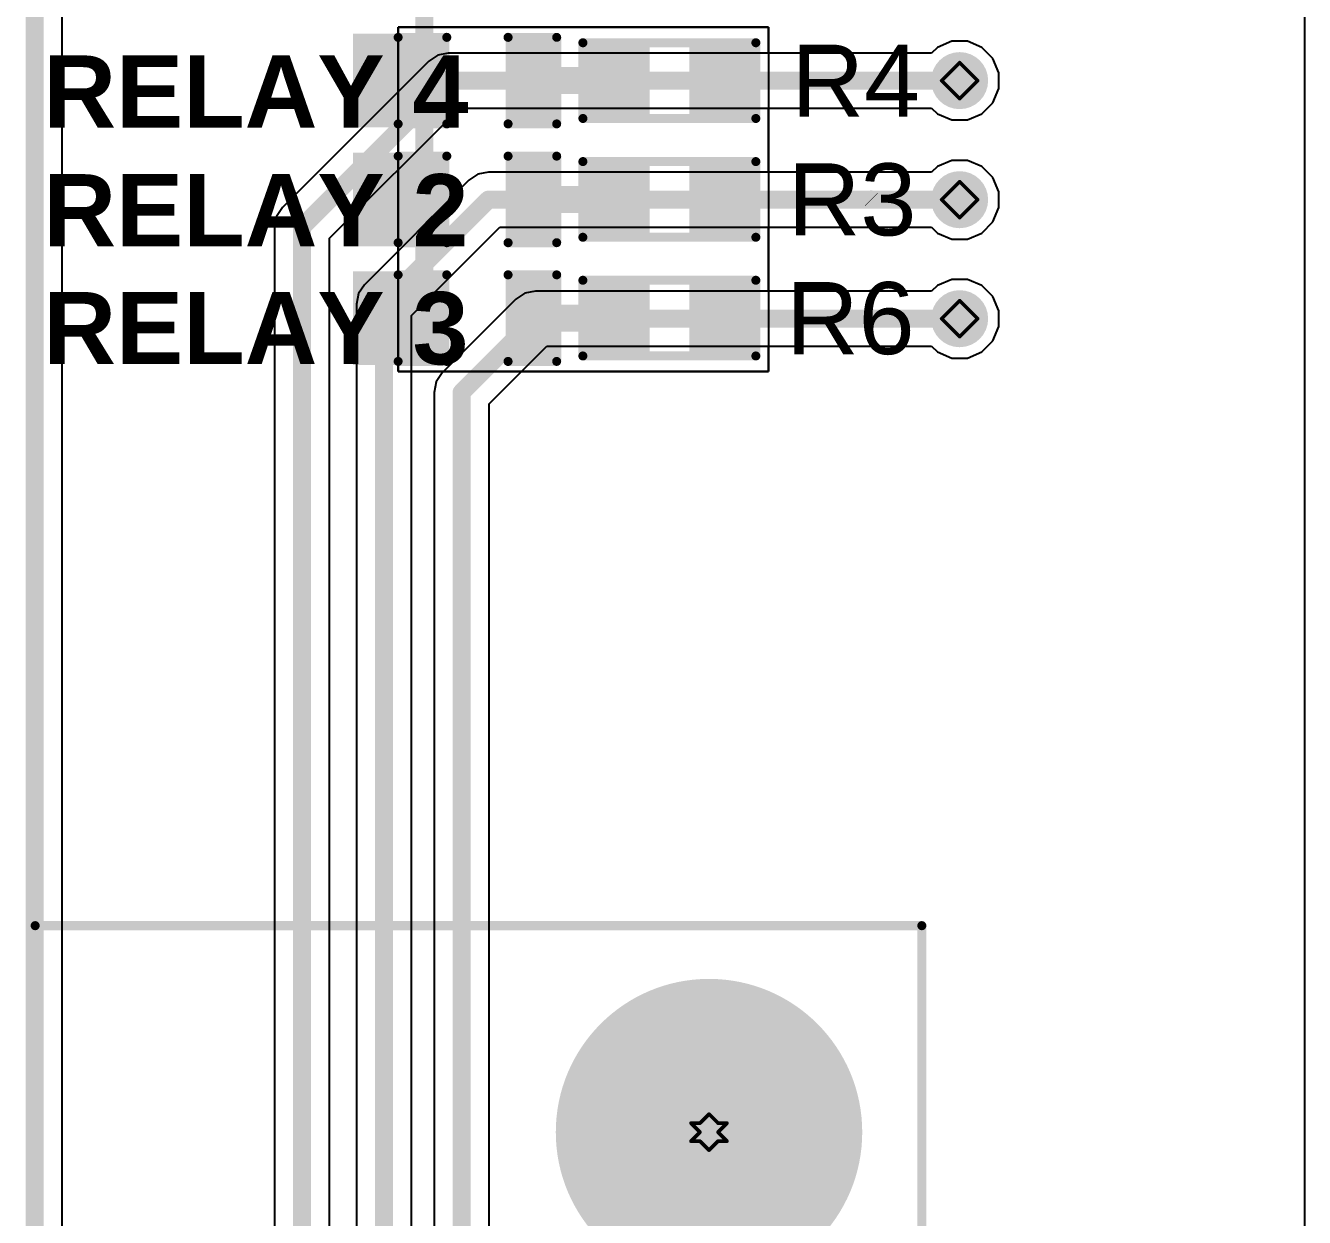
# Model space of a CAD drawing. Header units: inches. Extents: x -4 to 338, y -3 to 155.
# Drawn here: x -3.71 to 14.32, y 59.14 to 75.93 of the extents above; entities that cross this region are included whole.
import ezdxf

# ---------------------------------------------------------------- set-up
doc = ezdxf.new("R2010")
doc.units = ezdxf.units.IN
for name, color, linetype in [('Board Outline', 216, 'Continuous'), ('Bottom Layer', 5, 'Continuous'), ('Bottom Solder', 6, 'Continuous'), ('Drill Drawing', 1, 'Continuous'), ('Multi-Layer', 9, 'Continuous'), ('Pad Holes', 156, 'Continuous'), ('Top Layer', 1, 'Continuous'), ('Top Overlay', 2, 'Continuous'), ('Top Paste', 8, 'Continuous'), ('Top Solder', 216, 'Continuous'), ('Via Holes', 16, 'Continuous')]:
    doc.layers.add(name, color=color, linetype=linetype)
doc.styles.add('Arial', font='', dxfattribs={"height": 0.2})
doc.styles.add('Arial_Bold', font='', dxfattribs={"height": 0.2})
doc.styles.get('Arial').set_extended_font_data('Arial')
doc.styles.get('Arial_Bold').set_extended_font_data('Arial', bold=True)

# ---------------------------------------------------------------- blocks, each defined once
blk = doc.blocks.new('R___0603_10')
at = {"layer": 'Top Layer'}
for points in [[(-0.381, 0.4445), (-0.381, -0.4445), (-1.143, -0.4445), (-1.143, 0.4445)], [(1.143, 0.4445), (1.143, -0.4445), (0.381, -0.4445), (0.381, 0.4445)]]:
    blk.add_hatch(color=1, dxfattribs=at).paths.add_polyline_path(points)
at = {"layer": 'Top Paste'}
for points in [[(-0.381, 0.4445), (-0.381, -0.4445), (-1.143, -0.4445), (-1.143, 0.4445)], [(1.143, 0.4445), (1.143, -0.4445), (0.381, -0.4445), (0.381, 0.4445)]]:
    blk.add_hatch(color=8, dxfattribs=at).paths.add_polyline_path(points)
at = {"layer": 'Top Solder'}
for points in [[(-0.2794, 0.5461), (-0.2794, -0.5461), (-1.2446, -0.5461), (-1.2446, 0.5461)], [(1.2446, 0.5461), (1.2446, -0.5461), (0.2794, -0.5461), (0.2794, 0.5461)]]:
    blk.add_hatch(color=216, dxfattribs=at).paths.add_polyline_path(points)
at = {"layer": 'Top Overlay'}
for points in [[(-1.2192, -0.5334, 0.127, 0.127, 0), (-1.2192, 0.5334, 0.127, 0.127, 0)], [(-1.2192, 0.5334, 0.127, 0.127, 0), (1.2192, 0.5334, 0.127, 0.127, 0)], [(1.2192, -0.5334, 0.127, 0.127, 0), (1.2192, 0.5334, 0.127, 0.127, 0)], [(-1.2192, -0.5334, 0.127, 0.127, 0), (1.2192, -0.5334, 0.127, 0.127, 0)]]:
    blk.add_lwpolyline(points, format="xyseb", dxfattribs=at)
for points in [[(-1.25095, 0.5334, 0.0635, 0.0635, 1), (-1.18745, 0.5334, 0.0635, 0.0635, 1)], [(-1.25095, 0.5334, 0.0635, 0.0635, 1), (-1.18745, 0.5334, 0.0635, 0.0635, 1)], [(1.18745, 0.5334, 0.0635, 0.0635, 1), (1.25095, 0.5334, 0.0635, 0.0635, 1)], [(1.18745, 0.5334, 0.0635, 0.0635, 1), (1.25095, 0.5334, 0.0635, 0.0635, 1)], [(-1.25095, -0.5334, 0.0635, 0.0635, 1), (-1.18745, -0.5334, 0.0635, 0.0635, 1)], [(-1.25095, -0.5334, 0.0635, 0.0635, 1), (-1.18745, -0.5334, 0.0635, 0.0635, 1)], [(1.18745, -0.5334, 0.0635, 0.0635, 1), (1.25095, -0.5334, 0.0635, 0.0635, 1)], [(1.18745, -0.5334, 0.0635, 0.0635, 1), (1.25095, -0.5334, 0.0635, 0.0635, 1)]]:
    blk.add_lwpolyline(points, format="xyseb", close=True, dxfattribs=at)
blk = doc.blocks.new('R___0603_12')
at = {"layer": 'Top Layer'}
for points in [[(-0.381, 0.4445), (-0.381, -0.4445), (-1.143, -0.4445), (-1.143, 0.4445)], [(1.143, 0.4445), (1.143, -0.4445), (0.381, -0.4445), (0.381, 0.4445)]]:
    blk.add_hatch(color=1, dxfattribs=at).paths.add_polyline_path(points)
at = {"layer": 'Top Paste'}
for points in [[(-0.381, 0.4445), (-0.381, -0.4445), (-1.143, -0.4445), (-1.143, 0.4445)], [(1.143, 0.4445), (1.143, -0.4445), (0.381, -0.4445), (0.381, 0.4445)]]:
    blk.add_hatch(color=8, dxfattribs=at).paths.add_polyline_path(points)
at = {"layer": 'Top Solder'}
for points in [[(-0.2794, 0.5461), (-0.2794, -0.5461), (-1.2446, -0.5461), (-1.2446, 0.5461)], [(1.2446, 0.5461), (1.2446, -0.5461), (0.2794, -0.5461), (0.2794, 0.5461)]]:
    blk.add_hatch(color=216, dxfattribs=at).paths.add_polyline_path(points)
at = {"layer": 'Top Overlay'}
for points in [[(-1.2192, -0.5334, 0.127, 0.127, 0), (-1.2192, 0.5334, 0.127, 0.127, 0)], [(-1.2192, 0.5334, 0.127, 0.127, 0), (1.2192, 0.5334, 0.127, 0.127, 0)], [(1.2192, -0.5334, 0.127, 0.127, 0), (1.2192, 0.5334, 0.127, 0.127, 0)], [(-1.2192, -0.5334, 0.127, 0.127, 0), (1.2192, -0.5334, 0.127, 0.127, 0)]]:
    blk.add_lwpolyline(points, format="xyseb", dxfattribs=at)
for points in [[(-1.25095, 0.5334, 0.0635, 0.0635, 1), (-1.18745, 0.5334, 0.0635, 0.0635, 1)], [(-1.25095, 0.5334, 0.0635, 0.0635, 1), (-1.18745, 0.5334, 0.0635, 0.0635, 1)], [(1.18745, 0.5334, 0.0635, 0.0635, 1), (1.25095, 0.5334, 0.0635, 0.0635, 1)], [(1.18745, 0.5334, 0.0635, 0.0635, 1), (1.25095, 0.5334, 0.0635, 0.0635, 1)], [(-1.25095, -0.5334, 0.0635, 0.0635, 1), (-1.18745, -0.5334, 0.0635, 0.0635, 1)], [(-1.25095, -0.5334, 0.0635, 0.0635, 1), (-1.18745, -0.5334, 0.0635, 0.0635, 1)], [(1.18745, -0.5334, 0.0635, 0.0635, 1), (1.25095, -0.5334, 0.0635, 0.0635, 1)], [(1.18745, -0.5334, 0.0635, 0.0635, 1), (1.25095, -0.5334, 0.0635, 0.0635, 1)]]:
    blk.add_lwpolyline(points, format="xyseb", close=True, dxfattribs=at)
blk = doc.blocks.new('R___0603_13')
at = {"layer": 'Top Layer'}
for points in [[(-0.381, 0.4445), (-0.381, -0.4445), (-1.143, -0.4445), (-1.143, 0.4445)], [(1.143, 0.4445), (1.143, -0.4445), (0.381, -0.4445), (0.381, 0.4445)]]:
    blk.add_hatch(color=1, dxfattribs=at).paths.add_polyline_path(points)
at = {"layer": 'Top Paste'}
for points in [[(-0.381, 0.4445), (-0.381, -0.4445), (-1.143, -0.4445), (-1.143, 0.4445)], [(1.143, 0.4445), (1.143, -0.4445), (0.381, -0.4445), (0.381, 0.4445)]]:
    blk.add_hatch(color=8, dxfattribs=at).paths.add_polyline_path(points)
at = {"layer": 'Top Solder'}
for points in [[(-0.2794, 0.5461), (-0.2794, -0.5461), (-1.2446, -0.5461), (-1.2446, 0.5461)], [(1.2446, 0.5461), (1.2446, -0.5461), (0.2794, -0.5461), (0.2794, 0.5461)]]:
    blk.add_hatch(color=216, dxfattribs=at).paths.add_polyline_path(points)
at = {"layer": 'Top Overlay'}
for points in [[(-1.2192, -0.5334, 0.127, 0.127, 0), (-1.2192, 0.5334, 0.127, 0.127, 0)], [(-1.2192, 0.5334, 0.127, 0.127, 0), (1.2192, 0.5334, 0.127, 0.127, 0)], [(1.2192, -0.5334, 0.127, 0.127, 0), (1.2192, 0.5334, 0.127, 0.127, 0)], [(-1.2192, -0.5334, 0.127, 0.127, 0), (1.2192, -0.5334, 0.127, 0.127, 0)]]:
    blk.add_lwpolyline(points, format="xyseb", dxfattribs=at)
for points in [[(-1.25095, 0.5334, 0.0635, 0.0635, 1), (-1.18745, 0.5334, 0.0635, 0.0635, 1)], [(-1.25095, 0.5334, 0.0635, 0.0635, 1), (-1.18745, 0.5334, 0.0635, 0.0635, 1)], [(1.18745, 0.5334, 0.0635, 0.0635, 1), (1.25095, 0.5334, 0.0635, 0.0635, 1)], [(1.18745, 0.5334, 0.0635, 0.0635, 1), (1.25095, 0.5334, 0.0635, 0.0635, 1)], [(-1.25095, -0.5334, 0.0635, 0.0635, 1), (-1.18745, -0.5334, 0.0635, 0.0635, 1)], [(-1.25095, -0.5334, 0.0635, 0.0635, 1), (-1.18745, -0.5334, 0.0635, 0.0635, 1)], [(1.18745, -0.5334, 0.0635, 0.0635, 1), (1.25095, -0.5334, 0.0635, 0.0635, 1)], [(1.18745, -0.5334, 0.0635, 0.0635, 1), (1.25095, -0.5334, 0.0635, 0.0635, 1)]]:
    blk.add_lwpolyline(points, format="xyseb", close=True, dxfattribs=at)
blk = doc.blocks.new('LED_0603_18')
at = {"layer": 'Top Layer'}
for points in [[(-1, 0.5), (-0.5, 0.5), (-0.5, -0.5), (-1, -0.5)], [(0.5, 0.5), (1, 0.5), (1, -0.5), (0.5, -0.5)]]:
    blk.add_hatch(color=1, dxfattribs=at).paths.add_polyline_path(points)
at = {"layer": 'Top Overlay'}
blk.add_hatch(color=2, dxfattribs=at).paths.add_polyline_path([(1.118, -0.66), (1.753, -0.66), (1.753, 0.66), (1.118, 0.66)])
at = {"layer": 'Top Paste'}
for points in [[(-1, 0.5), (-0.5, 0.5), (-0.5, -0.5), (-1, -0.5)], [(0.5, 0.5), (1, 0.5), (1, -0.5), (0.5, -0.5)]]:
    blk.add_hatch(color=8, dxfattribs=at).paths.add_polyline_path(points)
at = {"layer": 'Top Solder'}
for points in [[(-1.102, 0.602), (-0.398, 0.602), (-0.398, -0.602), (-1.102, -0.602)], [(0.398, 0.602), (1.102, 0.602), (1.102, -0.602), (0.398, -0.602)]]:
    blk.add_hatch(color=216, dxfattribs=at).paths.add_polyline_path(points)
at = {"layer": 'Top Overlay'}
for points in [[(-1.118, 0.61, 0.127, 0.127, 0), (-1.118, -0.61, 0.127, 0.127, 0)], [(-0.432, 0.61, 0.127, 0.127, 0), (-1.118, 0.61, 0.127, 0.127, 0)], [(1.118, 0.61, 0.127, 0.127, 0), (0.432, 0.61, 0.127, 0.127, 0)], [(1.118, 0.61, 0.127, 0.127, 0), (1.118, -0.61, 0.127, 0.127, 0)], [(-0.432, -0.61, 0.127, 0.127, 0), (-1.118, -0.61, 0.127, 0.127, 0)], [(1.118, -0.61, 0.127, 0.127, 0), (0.432, -0.61, 0.127, 0.127, 0)]]:
    blk.add_lwpolyline(points, format="xyseb", dxfattribs=at)
for points in [[(-1.149, 0.61, 0.0635, 0.0635, 1), (-1.086, 0.61, 0.0635, 0.0635, 1)], [(-1.149, 0.61, 0.0635, 0.0635, 1), (-1.086, 0.61, 0.0635, 0.0635, 1)], [(-0.464, 0.61, 0.0635, 0.0635, 1), (-0.4, 0.61, 0.0635, 0.0635, 1)], [(0.4, 0.61, 0.0635, 0.0635, 1), (0.464, 0.61, 0.0635, 0.0635, 1)], [(1.086, 0.61, 0.0635, 0.0635, 1), (1.149, 0.61, 0.0635, 0.0635, 1)], [(1.086, 0.61, 0.0635, 0.0635, 1), (1.149, 0.61, 0.0635, 0.0635, 1)], [(-1.149, -0.61, 0.0635, 0.0635, 1), (-1.086, -0.61, 0.0635, 0.0635, 1)], [(-1.149, -0.61, 0.0635, 0.0635, 1), (-1.086, -0.61, 0.0635, 0.0635, 1)], [(-0.464, -0.61, 0.0635, 0.0635, 1), (-0.4, -0.61, 0.0635, 0.0635, 1)], [(0.4, -0.61, 0.0635, 0.0635, 1), (0.464, -0.61, 0.0635, 0.0635, 1)], [(1.086, -0.61, 0.0635, 0.0635, 1), (1.149, -0.61, 0.0635, 0.0635, 1)], [(1.086, -0.61, 0.0635, 0.0635, 1), (1.149, -0.61, 0.0635, 0.0635, 1)]]:
    blk.add_lwpolyline(points, format="xyseb", close=True, dxfattribs=at)
blk = doc.blocks.new('LED_0603_20')
at = {"layer": 'Top Layer'}
for points in [[(-1, 0.5), (-0.5, 0.5), (-0.5, -0.5), (-1, -0.5)], [(0.5, 0.5), (1, 0.5), (1, -0.5), (0.5, -0.5)]]:
    blk.add_hatch(color=1, dxfattribs=at).paths.add_polyline_path(points)
at = {"layer": 'Top Overlay'}
blk.add_hatch(color=2, dxfattribs=at).paths.add_polyline_path([(1.118, -0.66), (1.753, -0.66), (1.753, 0.66), (1.118, 0.66)])
at = {"layer": 'Top Paste'}
for points in [[(-1, 0.5), (-0.5, 0.5), (-0.5, -0.5), (-1, -0.5)], [(0.5, 0.5), (1, 0.5), (1, -0.5), (0.5, -0.5)]]:
    blk.add_hatch(color=8, dxfattribs=at).paths.add_polyline_path(points)
at = {"layer": 'Top Solder'}
for points in [[(-1.102, 0.602), (-0.398, 0.602), (-0.398, -0.602), (-1.102, -0.602)], [(0.398, 0.602), (1.102, 0.602), (1.102, -0.602), (0.398, -0.602)]]:
    blk.add_hatch(color=216, dxfattribs=at).paths.add_polyline_path(points)
at = {"layer": 'Top Overlay'}
for points in [[(-1.118, 0.61, 0.127, 0.127, 0), (-1.118, -0.61, 0.127, 0.127, 0)], [(-0.432, 0.61, 0.127, 0.127, 0), (-1.118, 0.61, 0.127, 0.127, 0)], [(1.118, 0.61, 0.127, 0.127, 0), (0.432, 0.61, 0.127, 0.127, 0)], [(1.118, 0.61, 0.127, 0.127, 0), (1.118, -0.61, 0.127, 0.127, 0)], [(-0.432, -0.61, 0.127, 0.127, 0), (-1.118, -0.61, 0.127, 0.127, 0)], [(1.118, -0.61, 0.127, 0.127, 0), (0.432, -0.61, 0.127, 0.127, 0)]]:
    blk.add_lwpolyline(points, format="xyseb", dxfattribs=at)
for points in [[(-1.149, 0.61, 0.0635, 0.0635, 1), (-1.086, 0.61, 0.0635, 0.0635, 1)], [(-1.149, 0.61, 0.0635, 0.0635, 1), (-1.086, 0.61, 0.0635, 0.0635, 1)], [(-0.464, 0.61, 0.0635, 0.0635, 1), (-0.4, 0.61, 0.0635, 0.0635, 1)], [(0.4, 0.61, 0.0635, 0.0635, 1), (0.464, 0.61, 0.0635, 0.0635, 1)], [(1.086, 0.61, 0.0635, 0.0635, 1), (1.149, 0.61, 0.0635, 0.0635, 1)], [(1.086, 0.61, 0.0635, 0.0635, 1), (1.149, 0.61, 0.0635, 0.0635, 1)], [(-1.149, -0.61, 0.0635, 0.0635, 1), (-1.086, -0.61, 0.0635, 0.0635, 1)], [(-1.149, -0.61, 0.0635, 0.0635, 1), (-1.086, -0.61, 0.0635, 0.0635, 1)], [(-0.464, -0.61, 0.0635, 0.0635, 1), (-0.4, -0.61, 0.0635, 0.0635, 1)], [(0.4, -0.61, 0.0635, 0.0635, 1), (0.464, -0.61, 0.0635, 0.0635, 1)], [(1.086, -0.61, 0.0635, 0.0635, 1), (1.149, -0.61, 0.0635, 0.0635, 1)], [(1.086, -0.61, 0.0635, 0.0635, 1), (1.149, -0.61, 0.0635, 0.0635, 1)]]:
    blk.add_lwpolyline(points, format="xyseb", close=True, dxfattribs=at)
blk = doc.blocks.new('LED_0603_21')
at = {"layer": 'Top Layer'}
for points in [[(-1, 0.5), (-0.5, 0.5), (-0.5, -0.5), (-1, -0.5)], [(0.5, 0.5), (1, 0.5), (1, -0.5), (0.5, -0.5)]]:
    blk.add_hatch(color=1, dxfattribs=at).paths.add_polyline_path(points)
at = {"layer": 'Top Overlay'}
blk.add_hatch(color=2, dxfattribs=at).paths.add_polyline_path([(1.118, -0.66), (1.753, -0.66), (1.753, 0.66), (1.118, 0.66)])
at = {"layer": 'Top Paste'}
for points in [[(-1, 0.5), (-0.5, 0.5), (-0.5, -0.5), (-1, -0.5)], [(0.5, 0.5), (1, 0.5), (1, -0.5), (0.5, -0.5)]]:
    blk.add_hatch(color=8, dxfattribs=at).paths.add_polyline_path(points)
at = {"layer": 'Top Solder'}
for points in [[(-1.102, 0.602), (-0.398, 0.602), (-0.398, -0.602), (-1.102, -0.602)], [(0.398, 0.602), (1.102, 0.602), (1.102, -0.602), (0.398, -0.602)]]:
    blk.add_hatch(color=216, dxfattribs=at).paths.add_polyline_path(points)
at = {"layer": 'Top Overlay'}
for points in [[(-1.118, 0.61, 0.127, 0.127, 0), (-1.118, -0.61, 0.127, 0.127, 0)], [(-0.432, 0.61, 0.127, 0.127, 0), (-1.118, 0.61, 0.127, 0.127, 0)], [(1.118, 0.61, 0.127, 0.127, 0), (0.432, 0.61, 0.127, 0.127, 0)], [(1.118, 0.61, 0.127, 0.127, 0), (1.118, -0.61, 0.127, 0.127, 0)], [(-0.432, -0.61, 0.127, 0.127, 0), (-1.118, -0.61, 0.127, 0.127, 0)], [(1.118, -0.61, 0.127, 0.127, 0), (0.432, -0.61, 0.127, 0.127, 0)]]:
    blk.add_lwpolyline(points, format="xyseb", dxfattribs=at)
for points in [[(-1.149, 0.61, 0.0635, 0.0635, 1), (-1.086, 0.61, 0.0635, 0.0635, 1)], [(-1.149, 0.61, 0.0635, 0.0635, 1), (-1.086, 0.61, 0.0635, 0.0635, 1)], [(-0.464, 0.61, 0.0635, 0.0635, 1), (-0.4, 0.61, 0.0635, 0.0635, 1)], [(0.4, 0.61, 0.0635, 0.0635, 1), (0.464, 0.61, 0.0635, 0.0635, 1)], [(1.086, 0.61, 0.0635, 0.0635, 1), (1.149, 0.61, 0.0635, 0.0635, 1)], [(1.086, 0.61, 0.0635, 0.0635, 1), (1.149, 0.61, 0.0635, 0.0635, 1)], [(-1.149, -0.61, 0.0635, 0.0635, 1), (-1.086, -0.61, 0.0635, 0.0635, 1)], [(-1.149, -0.61, 0.0635, 0.0635, 1), (-1.086, -0.61, 0.0635, 0.0635, 1)], [(-0.464, -0.61, 0.0635, 0.0635, 1), (-0.4, -0.61, 0.0635, 0.0635, 1)], [(0.4, -0.61, 0.0635, 0.0635, 1), (0.464, -0.61, 0.0635, 0.0635, 1)], [(1.086, -0.61, 0.0635, 0.0635, 1), (1.149, -0.61, 0.0635, 0.0635, 1)], [(1.086, -0.61, 0.0635, 0.0635, 1), (1.149, -0.61, 0.0635, 0.0635, 1)]]:
    blk.add_lwpolyline(points, format="xyseb", close=True, dxfattribs=at)
blk = doc.blocks.new('A_DF_09_A_KG_T2S_23')
at = {"layer": 'Bottom Layer'}
h = blk.add_hatch(color=5, dxfattribs=at)
edge = h.paths.add_edge_path()
edge.add_arc((-12.495, 0), 2.058, 0, 360)
at = {"layer": 'Bottom Solder'}
h = blk.add_hatch(color=6, dxfattribs=at)
edge = h.paths.add_edge_path()
edge.add_arc((-12.495, 0), 2.16, 0, 360)
at = {"layer": 'Multi-Layer'}
h = blk.add_hatch(color=9, dxfattribs=at)
edge = h.paths.add_edge_path()
edge.add_arc((-12.495, 0), 2.058, 0, 360)
at = {"layer": 'Pad Holes'}
h = blk.add_hatch(color=7, dxfattribs=at)
edge = h.paths.add_edge_path()
edge.add_arc((-12.495, 0), 1.55, 0, 360)
at = {"layer": 'Top Layer'}
h = blk.add_hatch(color=1, dxfattribs=at)
edge = h.paths.add_edge_path()
edge.add_arc((-12.495, 0), 2.058, 0, 360)
at = {"layer": 'Top Solder'}
h = blk.add_hatch(color=216, dxfattribs=at)
edge = h.paths.add_edge_path()
edge.add_arc((-12.495, 0), 2.16, 0, 360)
at = {"layer": 'Top Overlay'}
for points in [[(15.405, 3, 0.127, 0.127, 0), (-15.405, 3, 0.127, 0.127, 0)], [(-15.405, -9.5, 0.127, 0.127, 0), (-15.405, 3, 0.127, 0.127, 0)], [(15.405, -9.5, 0.127, 0.127, 0), (-15.405, -9.5, 0.127, 0.127, 0)]]:
    blk.add_lwpolyline(points, format="xyseb", dxfattribs=at)
for points in [[(-15.437, 3, 0.0635, 0.0635, 1), (-15.373, 3, 0.0635, 0.0635, 1)], [(-15.437, 3, 0.0635, 0.0635, 1), (-15.373, 3, 0.0635, 0.0635, 1)], [(-15.437, -9.5, 0.0635, 0.0635, 1), (-15.373, -9.5, 0.0635, 0.0635, 1)], [(-15.437, -9.5, 0.0635, 0.0635, 1), (-15.373, -9.5, 0.0635, 0.0635, 1)]]:
    blk.add_lwpolyline(points, format="xyseb", close=True, dxfattribs=at)

msp = doc.modelspace()

# ---------------------------------------------------------------- hatches: boundary and pattern name
at = {"layer": 'Bottom Layer'}
h = msp.add_hatch(color=5, dxfattribs=at)
edge = h.paths.add_edge_path()
edge.add_arc((9.46, 75.159), 0.3, 0, 360)
h = msp.add_hatch(color=5, dxfattribs=at)
edge = h.paths.add_edge_path()
edge.add_arc((9.46, 73.481), 0.3, 0, 360)
h = msp.add_hatch(color=5, dxfattribs=at)
edge = h.paths.add_edge_path()
edge.add_arc((9.46, 71.804), 0.3, 0, 360)
at = {"layer": 'Bottom Solder'}
h = msp.add_hatch(color=6, dxfattribs=at)
edge = h.paths.add_edge_path()
edge.add_arc((9.46, 75.159), 0.402, 0, 360)
h = msp.add_hatch(color=6, dxfattribs=at)
edge = h.paths.add_edge_path()
edge.add_arc((9.46, 73.481), 0.402, 0, 360)
h = msp.add_hatch(color=6, dxfattribs=at)
edge = h.paths.add_edge_path()
edge.add_arc((9.46, 71.804), 0.402, 0, 360)
at = {"layer": 'Top Layer'}
h = msp.add_hatch(color=1, dxfattribs=at)
edge = h.paths.add_edge_path()
edge.add_arc((9.46, 75.159), 0.3, 0, 360)
h = msp.add_hatch(color=1, dxfattribs=at)
edge = h.paths.add_edge_path()
edge.add_arc((9.46, 73.481), 0.3, 0, 360)
h = msp.add_hatch(color=1, dxfattribs=at)
edge = h.paths.add_edge_path()
edge.add_arc((9.46, 71.804), 0.3, 0, 360)
at = {"layer": 'Top Solder'}
h = msp.add_hatch(color=216, dxfattribs=at)
edge = h.paths.add_edge_path()
edge.add_arc((9.46, 75.159), 0.402, 0, 360)
h = msp.add_hatch(color=216, dxfattribs=at)
edge = h.paths.add_edge_path()
edge.add_arc((9.46, 73.481), 0.402, 0, 360)
h = msp.add_hatch(color=216, dxfattribs=at)
edge = h.paths.add_edge_path()
edge.add_arc((9.46, 71.804), 0.402, 0, 360)
at = {"layer": 'Via Holes'}
h = msp.add_hatch(color=7, dxfattribs=at)
edge = h.paths.add_edge_path()
edge.add_arc((9.46, 75.159), 0.15, 0, 360)
h = msp.add_hatch(color=7, dxfattribs=at)
edge = h.paths.add_edge_path()
edge.add_arc((9.46, 73.481), 0.15, 0, 360)
h = msp.add_hatch(color=7, dxfattribs=at)
edge = h.paths.add_edge_path()
edge.add_arc((9.46, 71.804), 0.15, 0, 360)

# ---------------------------------------------------------------- linework, layer by layer
at = {"layer": 'Board Outline'}
msp.add_lwpolyline([(-3.581, 94.077, 0.254, 0.254, 0), (-3.581, 1.34, 0.254, 0.254, 0)], format="xyseb", dxfattribs=at)
at = {"layer": 'Bottom Layer'}
for p, q in [((-3.192, 1.34), (-3.192, 94.077)), ((14.321, 76.225), (14.321, 64.059)), ((2.251, 75.547), (2.102, 75.517)), ((9.065, 75.547), (2.251, 75.547)), ((9.146, 75.628), (9.065, 75.547)), ((9.35, 75.713), (9.146, 75.628)), ((9.57, 75.713), (9.35, 75.713)), ((9.774, 75.628), (9.57, 75.713)), ((9.929, 75.472), (9.774, 75.628)), ((1.976, 75.433), (-0.085, 73.372)), ((2.102, 75.517), (1.976, 75.433)), ((10.014, 75.269), (9.929, 75.472)), ((10.014, 75.048), (10.014, 75.269)), ((9.929, 74.845), (10.014, 75.048)), ((9.774, 74.689), (9.929, 74.845)), ((0.578, 72.937), (2.412, 74.77)), ((2.412, 74.77), (9.065, 74.77)), ((9.065, 74.77), (9.146, 74.689)), ((9.146, 74.689), (9.35, 74.605)), ((9.57, 74.605), (9.774, 74.689)), ((9.35, 74.605), (9.57, 74.605)), ((9.146, 73.95), (9.065, 73.869)), ((9.35, 74.035), (9.146, 73.95)), ((9.57, 74.035), (9.35, 74.035)), ((9.774, 73.95), (9.57, 74.035)), ((9.929, 73.795), (9.774, 73.95)), ((2.541, 73.755), (1.069, 72.283)), ((2.667, 73.84), (2.541, 73.755)), ((2.816, 73.869), (2.667, 73.84)), ((9.065, 73.869), (2.816, 73.869)), ((10.014, 73.591), (9.929, 73.795)), ((10.014, 73.371), (10.014, 73.591)), ((-0.169, 73.246), (-0.199, 73.098)), ((-0.085, 73.372), (-0.169, 73.246)), ((9.929, 73.167), (10.014, 73.371)), ((-0.199, 73.098), (-0.199, 46.672)), ((1.732, 71.848), (2.977, 73.092)), ((2.977, 73.092), (9.065, 73.092)), ((9.065, 73.092), (9.146, 73.011)), ((9.774, 73.011), (9.929, 73.167)), ((0.578, 46.833), (0.578, 72.937)), ((9.146, 73.011), (9.35, 72.927)), ((9.35, 72.927), (9.57, 72.927)), ((9.57, 72.927), (9.774, 73.011)), ((9.35, 72.358), (9.146, 72.274)), ((9.57, 72.358), (9.35, 72.358)), ((9.774, 72.274), (9.57, 72.358)), ((0.985, 72.157), (0.955, 72.009)), ((1.069, 72.283), (0.985, 72.157)), ((3.33, 72.163), (3.204, 72.079)), ((3.479, 72.193), (3.33, 72.163)), ((9.065, 72.193), (3.479, 72.193)), ((9.146, 72.274), (9.065, 72.193)), ((9.929, 72.118), (9.774, 72.274)), ((10.014, 71.915), (9.929, 72.118)), ((0.955, 72.009), (0.955, 48.035)), ((3.204, 72.079), (2.164, 71.039)), ((1.732, 48.196), (1.732, 71.848)), ((10.014, 71.694), (10.014, 71.915)), ((9.929, 71.491), (10.014, 71.694)), ((2.827, 70.603), (3.64, 71.416)), ((3.64, 71.416), (9.065, 71.416)), ((9.065, 71.416), (9.146, 71.335)), ((9.774, 71.335), (9.929, 71.491)), ((9.146, 71.335), (9.35, 71.25)), ((9.35, 71.25), (9.57, 71.25)), ((9.57, 71.25), (9.774, 71.335)), ((2.164, 71.039), (2.08, 70.912)), ((2.08, 70.912), (2.05, 70.764)), ((2.05, 70.764), (2.05, 49.096)), ((2.827, 49.257), (2.827, 70.603)), ((14.321, 64.059), (14.321, 59.919)), ((14.321, 59.919), (14.321, 47.752))]:
    msp.add_line(p, q, dxfattribs=at)
for points in [[(0.19, 73.098, 0.254, 0.254, 0), (2.251, 75.159, 0.254, 0.254, 0)], [(2.251, 75.159, 0.254, 0.254, 0), (9.46, 75.159, 0.254, 0.254, 0)], [(1.344, 72.009, 0.254, 0.254, 0), (2.816, 73.481, 0.254, 0.254, 0)], [(2.816, 73.481, 0.254, 0.254, 0), (9.46, 73.481, 0.254, 0.254, 0)], [(0.19, 46.672, 0.254, 0.254, 0), (0.19, 73.098, 0.254, 0.254, 0)], [(1.344, 48.035, 0.254, 0.254, 0), (1.344, 72.009, 0.254, 0.254, 0)], [(2.438, 70.764, 0.254, 0.254, 0), (3.479, 71.804, 0.254, 0.254, 0)], [(3.479, 71.804, 0.254, 0.254, 0), (9.46, 71.804, 0.254, 0.254, 0)], [(2.438, 49.096, 0.254, 0.254, 0), (2.438, 70.764, 0.254, 0.254, 0)]]:
    msp.add_lwpolyline(points, format="xyseb", dxfattribs=at)
for points in [[(2.187, 75.159, 0.127, 0.127, 1), (2.314, 75.159, 0.127, 0.127, 1)], [(2.187, 75.159, 0.127, 0.127, 1), (2.314, 75.159, 0.127, 0.127, 1)], [(9.396, 75.159, 0.127, 0.127, 1), (9.523, 75.159, 0.127, 0.127, 1)], [(2.753, 73.481, 0.127, 0.127, 1), (2.88, 73.481, 0.127, 0.127, 1)], [(2.753, 73.481, 0.127, 0.127, 1), (2.88, 73.481, 0.127, 0.127, 1)], [(9.396, 73.481, 0.127, 0.127, 1), (9.523, 73.481, 0.127, 0.127, 1)], [(0.126, 73.098, 0.127, 0.127, 1), (0.253, 73.098, 0.127, 0.127, 1)], [(0.126, 73.098, 0.127, 0.127, 1), (0.253, 73.098, 0.127, 0.127, 1)], [(1.28, 72.009, 0.127, 0.127, 1), (1.407, 72.009, 0.127, 0.127, 1)], [(1.28, 72.009, 0.127, 0.127, 1), (1.407, 72.009, 0.127, 0.127, 1)], [(3.415, 71.804, 0.127, 0.127, 1), (3.542, 71.804, 0.127, 0.127, 1)], [(3.415, 71.804, 0.127, 0.127, 1), (3.542, 71.804, 0.127, 0.127, 1)], [(9.396, 71.804, 0.127, 0.127, 1), (9.523, 71.804, 0.127, 0.127, 1)], [(2.375, 70.764, 0.127, 0.127, 1), (2.502, 70.764, 0.127, 0.127, 1)], [(2.375, 70.764, 0.127, 0.127, 1), (2.502, 70.764, 0.127, 0.127, 1)]]:
    msp.add_lwpolyline(points, format="xyseb", close=True, dxfattribs=at)
at = {"layer": 'Drill Drawing'}
for points in [[(9.206, 75.159, 0.0508, 0.0508, 0), (9.46, 75.413, 0.0508, 0.0508, 0)], [(9.46, 75.413, 0.0508, 0.0508, 0), (9.714, 75.159, 0.0508, 0.0508, 0)], [(9.206, 75.159, 0.0508, 0.0508, 0), (9.46, 74.905, 0.0508, 0.0508, 0)], [(9.46, 74.905, 0.0508, 0.0508, 0), (9.714, 75.159, 0.0508, 0.0508, 0)], [(9.206, 73.481, 0.0508, 0.0508, 0), (9.46, 73.735, 0.0508, 0.0508, 0)], [(9.46, 73.735, 0.0508, 0.0508, 0), (9.714, 73.481, 0.0508, 0.0508, 0)], [(9.206, 73.481, 0.0508, 0.0508, 0), (9.46, 73.227, 0.0508, 0.0508, 0)], [(9.46, 73.227, 0.0508, 0.0508, 0), (9.714, 73.481, 0.0508, 0.0508, 0)], [(9.206, 71.804, 0.0508, 0.0508, 0), (9.46, 72.058, 0.0508, 0.0508, 0)], [(9.46, 72.058, 0.0508, 0.0508, 0), (9.714, 71.804, 0.0508, 0.0508, 0)], [(9.206, 71.804, 0.0508, 0.0508, 0), (9.46, 71.55, 0.0508, 0.0508, 0)], [(9.46, 71.55, 0.0508, 0.0508, 0), (9.714, 71.804, 0.0508, 0.0508, 0)], [(5.8, 60.467, 0.0508, 0.0508, 0), (5.927, 60.594, 0.0508, 0.0508, 0)], [(5.927, 60.594, 0.0508, 0.0508, 0), (6.054, 60.467, 0.0508, 0.0508, 0)], [(5.673, 60.467, 0.0508, 0.0508, 0), (5.8, 60.34, 0.0508, 0.0508, 0)], [(5.673, 60.467, 0.0508, 0.0508, 0), (5.8, 60.467, 0.0508, 0.0508, 0)], [(6.054, 60.467, 0.0508, 0.0508, 0), (6.181, 60.467, 0.0508, 0.0508, 0)], [(6.054, 60.34, 0.0508, 0.0508, 0), (6.181, 60.467, 0.0508, 0.0508, 0)], [(5.673, 60.213, 0.0508, 0.0508, 0), (5.8, 60.34, 0.0508, 0.0508, 0)], [(5.673, 60.213, 0.0508, 0.0508, 0), (5.8, 60.213, 0.0508, 0.0508, 0)], [(5.8, 60.213, 0.0508, 0.0508, 0), (5.927, 60.086, 0.0508, 0.0508, 0)], [(5.927, 60.086, 0.0508, 0.0508, 0), (6.054, 60.213, 0.0508, 0.0508, 0)], [(6.054, 60.34, 0.0508, 0.0508, 0), (6.181, 60.213, 0.0508, 0.0508, 0)], [(6.054, 60.213, 0.0508, 0.0508, 0), (6.181, 60.213, 0.0508, 0.0508, 0)]]:
    msp.add_lwpolyline(points, format="xyseb", dxfattribs=at)
for points in [[(9.447, 75.413, 0.0254, 0.0254, 1), (9.472, 75.413, 0.0254, 0.0254, 1)], [(9.447, 75.413, 0.0254, 0.0254, 1), (9.472, 75.413, 0.0254, 0.0254, 1)], [(9.193, 75.159, 0.0254, 0.0254, 1), (9.218, 75.159, 0.0254, 0.0254, 1)], [(9.193, 75.159, 0.0254, 0.0254, 1), (9.218, 75.159, 0.0254, 0.0254, 1)], [(9.701, 75.159, 0.0254, 0.0254, 1), (9.726, 75.159, 0.0254, 0.0254, 1)], [(9.701, 75.159, 0.0254, 0.0254, 1), (9.726, 75.159, 0.0254, 0.0254, 1)], [(9.447, 74.905, 0.0254, 0.0254, 1), (9.472, 74.905, 0.0254, 0.0254, 1)], [(9.447, 74.905, 0.0254, 0.0254, 1), (9.472, 74.905, 0.0254, 0.0254, 1)], [(9.447, 73.735, 0.0254, 0.0254, 1), (9.472, 73.735, 0.0254, 0.0254, 1)], [(9.447, 73.735, 0.0254, 0.0254, 1), (9.472, 73.735, 0.0254, 0.0254, 1)], [(9.193, 73.481, 0.0254, 0.0254, 1), (9.218, 73.481, 0.0254, 0.0254, 1)], [(9.193, 73.481, 0.0254, 0.0254, 1), (9.218, 73.481, 0.0254, 0.0254, 1)], [(9.701, 73.481, 0.0254, 0.0254, 1), (9.726, 73.481, 0.0254, 0.0254, 1)], [(9.701, 73.481, 0.0254, 0.0254, 1), (9.726, 73.481, 0.0254, 0.0254, 1)], [(9.447, 73.227, 0.0254, 0.0254, 1), (9.472, 73.227, 0.0254, 0.0254, 1)], [(9.447, 73.227, 0.0254, 0.0254, 1), (9.472, 73.227, 0.0254, 0.0254, 1)], [(9.447, 72.058, 0.0254, 0.0254, 1), (9.472, 72.058, 0.0254, 0.0254, 1)], [(9.447, 72.058, 0.0254, 0.0254, 1), (9.472, 72.058, 0.0254, 0.0254, 1)], [(9.193, 71.804, 0.0254, 0.0254, 1), (9.218, 71.804, 0.0254, 0.0254, 1)], [(9.193, 71.804, 0.0254, 0.0254, 1), (9.218, 71.804, 0.0254, 0.0254, 1)], [(9.701, 71.804, 0.0254, 0.0254, 1), (9.726, 71.804, 0.0254, 0.0254, 1)], [(9.701, 71.804, 0.0254, 0.0254, 1), (9.726, 71.804, 0.0254, 0.0254, 1)], [(9.447, 71.55, 0.0254, 0.0254, 1), (9.472, 71.55, 0.0254, 0.0254, 1)], [(9.447, 71.55, 0.0254, 0.0254, 1), (9.472, 71.55, 0.0254, 0.0254, 1)], [(5.914, 60.594, 0.0254, 0.0254, 1), (5.939, 60.594, 0.0254, 0.0254, 1)], [(5.914, 60.594, 0.0254, 0.0254, 1), (5.939, 60.594, 0.0254, 0.0254, 1)], [(5.66, 60.467, 0.0254, 0.0254, 1), (5.685, 60.467, 0.0254, 0.0254, 1)], [(5.66, 60.467, 0.0254, 0.0254, 1), (5.685, 60.467, 0.0254, 0.0254, 1)], [(5.787, 60.467, 0.0254, 0.0254, 1), (5.812, 60.467, 0.0254, 0.0254, 1)], [(5.787, 60.467, 0.0254, 0.0254, 1), (5.812, 60.467, 0.0254, 0.0254, 1)], [(6.041, 60.467, 0.0254, 0.0254, 1), (6.066, 60.467, 0.0254, 0.0254, 1)], [(6.041, 60.467, 0.0254, 0.0254, 1), (6.066, 60.467, 0.0254, 0.0254, 1)], [(6.168, 60.467, 0.0254, 0.0254, 1), (6.193, 60.467, 0.0254, 0.0254, 1)], [(6.168, 60.467, 0.0254, 0.0254, 1), (6.193, 60.467, 0.0254, 0.0254, 1)], [(5.66, 60.213, 0.0254, 0.0254, 1), (5.685, 60.213, 0.0254, 0.0254, 1)], [(5.66, 60.213, 0.0254, 0.0254, 1), (5.685, 60.213, 0.0254, 0.0254, 1)], [(5.787, 60.34, 0.0254, 0.0254, 1), (5.812, 60.34, 0.0254, 0.0254, 1)], [(5.787, 60.34, 0.0254, 0.0254, 1), (5.812, 60.34, 0.0254, 0.0254, 1)], [(5.787, 60.213, 0.0254, 0.0254, 1), (5.812, 60.213, 0.0254, 0.0254, 1)], [(5.787, 60.213, 0.0254, 0.0254, 1), (5.812, 60.213, 0.0254, 0.0254, 1)], [(6.041, 60.34, 0.0254, 0.0254, 1), (6.066, 60.34, 0.0254, 0.0254, 1)], [(6.041, 60.34, 0.0254, 0.0254, 1), (6.066, 60.34, 0.0254, 0.0254, 1)], [(6.041, 60.213, 0.0254, 0.0254, 1), (6.066, 60.213, 0.0254, 0.0254, 1)], [(6.041, 60.213, 0.0254, 0.0254, 1), (6.066, 60.213, 0.0254, 0.0254, 1)], [(6.168, 60.213, 0.0254, 0.0254, 1), (6.193, 60.213, 0.0254, 0.0254, 1)], [(6.168, 60.213, 0.0254, 0.0254, 1), (6.193, 60.213, 0.0254, 0.0254, 1)], [(5.914, 60.086, 0.0254, 0.0254, 1), (5.939, 60.086, 0.0254, 0.0254, 1)], [(5.914, 60.086, 0.0254, 0.0254, 1), (5.939, 60.086, 0.0254, 0.0254, 1)]]:
    msp.add_lwpolyline(points, format="xyseb", close=True, dxfattribs=at)
at = {"layer": 'Top Layer'}
for p, q in [((-3.192, 1.34), (-3.192, 94.077)), ((1.545, 71.058), (1.545, 75.913)), ((1.545, 75.913), (6.765, 75.913)), ((6.765, 75.913), (1.545, 75.913)), ((1.545, 75.913), (1.545, 71.058)), ((6.765, 75.913), (6.765, 71.058)), ((6.765, 75.857), (6.765, 75.913)), ((6.765, 75.547), (6.765, 75.857)), ((9.065, 75.547), (6.765, 75.547)), ((9.146, 75.628), (9.065, 75.547)), ((9.35, 75.713), (9.146, 75.628)), ((9.57, 75.713), (9.35, 75.713)), ((9.774, 75.628), (9.57, 75.713)), ((9.929, 75.472), (9.774, 75.628)), ((10.014, 75.269), (9.929, 75.472)), ((10.014, 75.048), (10.014, 75.269)), ((9.929, 74.845), (10.014, 75.048)), ((9.774, 74.689), (9.929, 74.845)), ((6.765, 73.869), (6.765, 74.77)), ((6.765, 74.77), (9.065, 74.77)), ((9.065, 74.77), (9.146, 74.689)), ((9.146, 74.689), (9.35, 74.605)), ((9.57, 74.605), (9.774, 74.689)), ((9.35, 74.605), (9.57, 74.605)), ((9.146, 73.95), (9.065, 73.869)), ((9.35, 74.035), (9.146, 73.95)), ((9.57, 74.035), (9.35, 74.035)), ((9.774, 73.95), (9.57, 74.035)), ((9.929, 73.795), (9.774, 73.95)), ((8.19, 73.869), (6.765, 73.869)), ((8.213, 73.874), (8.19, 73.869)), ((8.236, 73.869), (8.213, 73.874)), ((9.065, 73.869), (8.236, 73.869)), ((10.014, 73.591), (9.929, 73.795)), ((10.014, 73.371), (10.014, 73.591)), ((9.929, 73.167), (10.014, 73.371)), ((6.765, 72.193), (6.765, 73.092)), ((6.765, 73.092), (9.065, 73.092)), ((9.065, 73.092), (9.146, 73.011)), ((9.774, 73.011), (9.929, 73.167)), ((9.146, 73.011), (9.35, 72.927)), ((9.35, 72.927), (9.57, 72.927)), ((9.57, 72.927), (9.774, 73.011)), ((9.35, 72.358), (9.146, 72.274)), ((9.57, 72.358), (9.35, 72.358)), ((9.774, 72.274), (9.57, 72.358)), ((8.174, 72.193), (6.765, 72.193)), ((8.213, 72.201), (8.174, 72.193)), ((8.252, 72.193), (8.213, 72.201)), ((9.065, 72.193), (8.252, 72.193)), ((9.146, 72.274), (9.065, 72.193)), ((9.929, 72.118), (9.774, 72.274)), ((10.014, 71.915), (9.929, 72.118)), ((10.014, 71.694), (10.014, 71.915)), ((9.929, 71.491), (10.014, 71.694)), ((6.765, 71.058), (6.765, 71.416)), ((6.765, 71.416), (9.065, 71.416)), ((9.065, 71.416), (9.146, 71.335)), ((9.774, 71.335), (9.929, 71.491)), ((9.146, 71.335), (9.35, 71.25)), ((9.35, 71.25), (9.57, 71.25)), ((9.57, 71.25), (9.774, 71.335)), ((6.765, 71.058), (1.545, 71.058)), ((1.545, 71.058), (6.765, 71.058))]:
    msp.add_line(p, q, dxfattribs=at)
for points in [[(1.912, 75.159, 0.254, 0.254, 0), (1.912, 76.357, 0.254, 0.254, 0)], [(1.912, 73.485, 0.254, 0.254, 0), (1.912, 75.159, 0.254, 0.254, 0)], [(3.412, 75.159, 0.381, 0.381, 0), (4.606, 75.159, 0.381, 0.381, 0)], [(6.13, 75.159, 0.254, 0.254, 0), (9.46, 75.159, 0.254, 0.254, 0)], [(1.912, 71.812, 0.254, 0.254, 0), (1.912, 73.485, 0.254, 0.254, 0)], [(3.412, 73.485, 0.381, 0.381, 0), (4.606, 73.485, 0.381, 0.381, 0)], [(6.134, 73.481, 0.254, 0.254, 0), (8.217, 73.481, 0.254, 0.254, 0)], [(8.213, 73.485, 0.254, 0.254, 0), (8.217, 73.481, 0.254, 0.254, 0)], [(8.217, 73.481, 0.254, 0.254, 0), (9.46, 73.481, 0.254, 0.254, 0)], [(3.412, 71.812, 0.381, 0.381, 0), (4.606, 71.812, 0.381, 0.381, 0)], [(8.213, 71.812, 0.254, 0.254, 0), (8.22, 71.804, 0.254, 0.254, 0)], [(6.138, 71.804, 0.254, 0.254, 0), (8.22, 71.804, 0.254, 0.254, 0)], [(8.22, 71.804, 0.254, 0.254, 0), (9.46, 71.804, 0.254, 0.254, 0)]]:
    msp.add_lwpolyline(points, format="xyseb", dxfattribs=at)
for points in [[(1.849, 75.159, 0.127, 0.127, 1), (1.976, 75.159, 0.127, 0.127, 1)], [(1.849, 75.159, 0.127, 0.127, 1), (1.976, 75.159, 0.127, 0.127, 1)], [(3.317, 75.159, 0.191, 0.191, 1), (3.507, 75.159, 0.191, 0.191, 1)], [(4.511, 75.159, 0.191, 0.191, 1), (4.701, 75.159, 0.191, 0.191, 1)], [(6.066, 75.159, 0.127, 0.127, 1), (6.193, 75.159, 0.127, 0.127, 1)], [(9.396, 75.159, 0.127, 0.127, 1), (9.523, 75.159, 0.127, 0.127, 1)], [(1.849, 73.485, 0.127, 0.127, 1), (1.976, 73.485, 0.127, 0.127, 1)], [(1.849, 73.485, 0.127, 0.127, 1), (1.976, 73.485, 0.127, 0.127, 1)], [(3.317, 73.485, 0.191, 0.191, 1), (3.507, 73.485, 0.191, 0.191, 1)], [(4.511, 73.485, 0.191, 0.191, 1), (4.701, 73.485, 0.191, 0.191, 1)], [(6.071, 73.481, 0.127, 0.127, 1), (6.198, 73.481, 0.127, 0.127, 1)], [(8.149, 73.485, 0.127, 0.127, 1), (8.276, 73.485, 0.127, 0.127, 1)], [(8.154, 73.481, 0.127, 0.127, 1), (8.281, 73.481, 0.127, 0.127, 1)], [(8.154, 73.481, 0.127, 0.127, 1), (8.281, 73.481, 0.127, 0.127, 1)], [(8.154, 73.481, 0.127, 0.127, 1), (8.281, 73.481, 0.127, 0.127, 1)], [(9.396, 73.481, 0.127, 0.127, 1), (9.523, 73.481, 0.127, 0.127, 1)], [(1.849, 71.812, 0.127, 0.127, 1), (1.976, 71.812, 0.127, 0.127, 1)], [(3.317, 71.812, 0.191, 0.191, 1), (3.507, 71.812, 0.191, 0.191, 1)], [(4.511, 71.812, 0.191, 0.191, 1), (4.701, 71.812, 0.191, 0.191, 1)], [(8.149, 71.812, 0.127, 0.127, 1), (8.276, 71.812, 0.127, 0.127, 1)], [(6.074, 71.804, 0.127, 0.127, 1), (6.201, 71.804, 0.127, 0.127, 1)], [(8.157, 71.804, 0.127, 0.127, 1), (8.284, 71.804, 0.127, 0.127, 1)], [(8.157, 71.804, 0.127, 0.127, 1), (8.284, 71.804, 0.127, 0.127, 1)], [(8.157, 71.804, 0.127, 0.127, 1), (8.284, 71.804, 0.127, 0.127, 1)], [(9.396, 71.804, 0.127, 0.127, 1), (9.523, 71.804, 0.127, 0.127, 1)]]:
    msp.add_lwpolyline(points, format="xyseb", close=True, dxfattribs=at)

# ---------------------------------------------------------------- block references
for name, p, rotation in [('LED_0603_21', (2.662, 75.159), 180), ('LED_0603_20', (2.662, 73.485), 180), ('LED_0603_18', (2.662, 71.812), 180), ('A_DF_09_A_KG_T2S_23', (5.927, 47.845), 270)]:
    msp.add_blockref(name, p, dxfattribs=dict(rotation=rotation))
for name, p in [('R___0603_12', (5.368, 75.159)), ('R___0603_13', (5.368, 73.485)), ('R___0603_10', (5.368, 71.812))]:
    msp.add_blockref(name, p)

# ---------------------------------------------------------------- texts
at = {"layer": 'Top Overlay', "style": 'Arial'}
for s, p in [('R4', (7.087, 74.651)), ('R3', (7.036, 72.977)), ('R6', (7.011, 71.304))]:
    msp.add_text(s, height=1.016, dxfattribs=at).set_placement(p)
at = {"layer": 'Top Overlay', "style": 'Arial_Bold'}
for s, p in [('RELAY 4', (-3.457, 74.498)), ('RELAY 2', (-3.457, 72.825)), ('RELAY 3', (-3.457, 71.164))]:
    msp.add_text(s, height=1.016, rotation=360, dxfattribs=at).set_placement(p)

doc.saveas('drawing.dxf')
